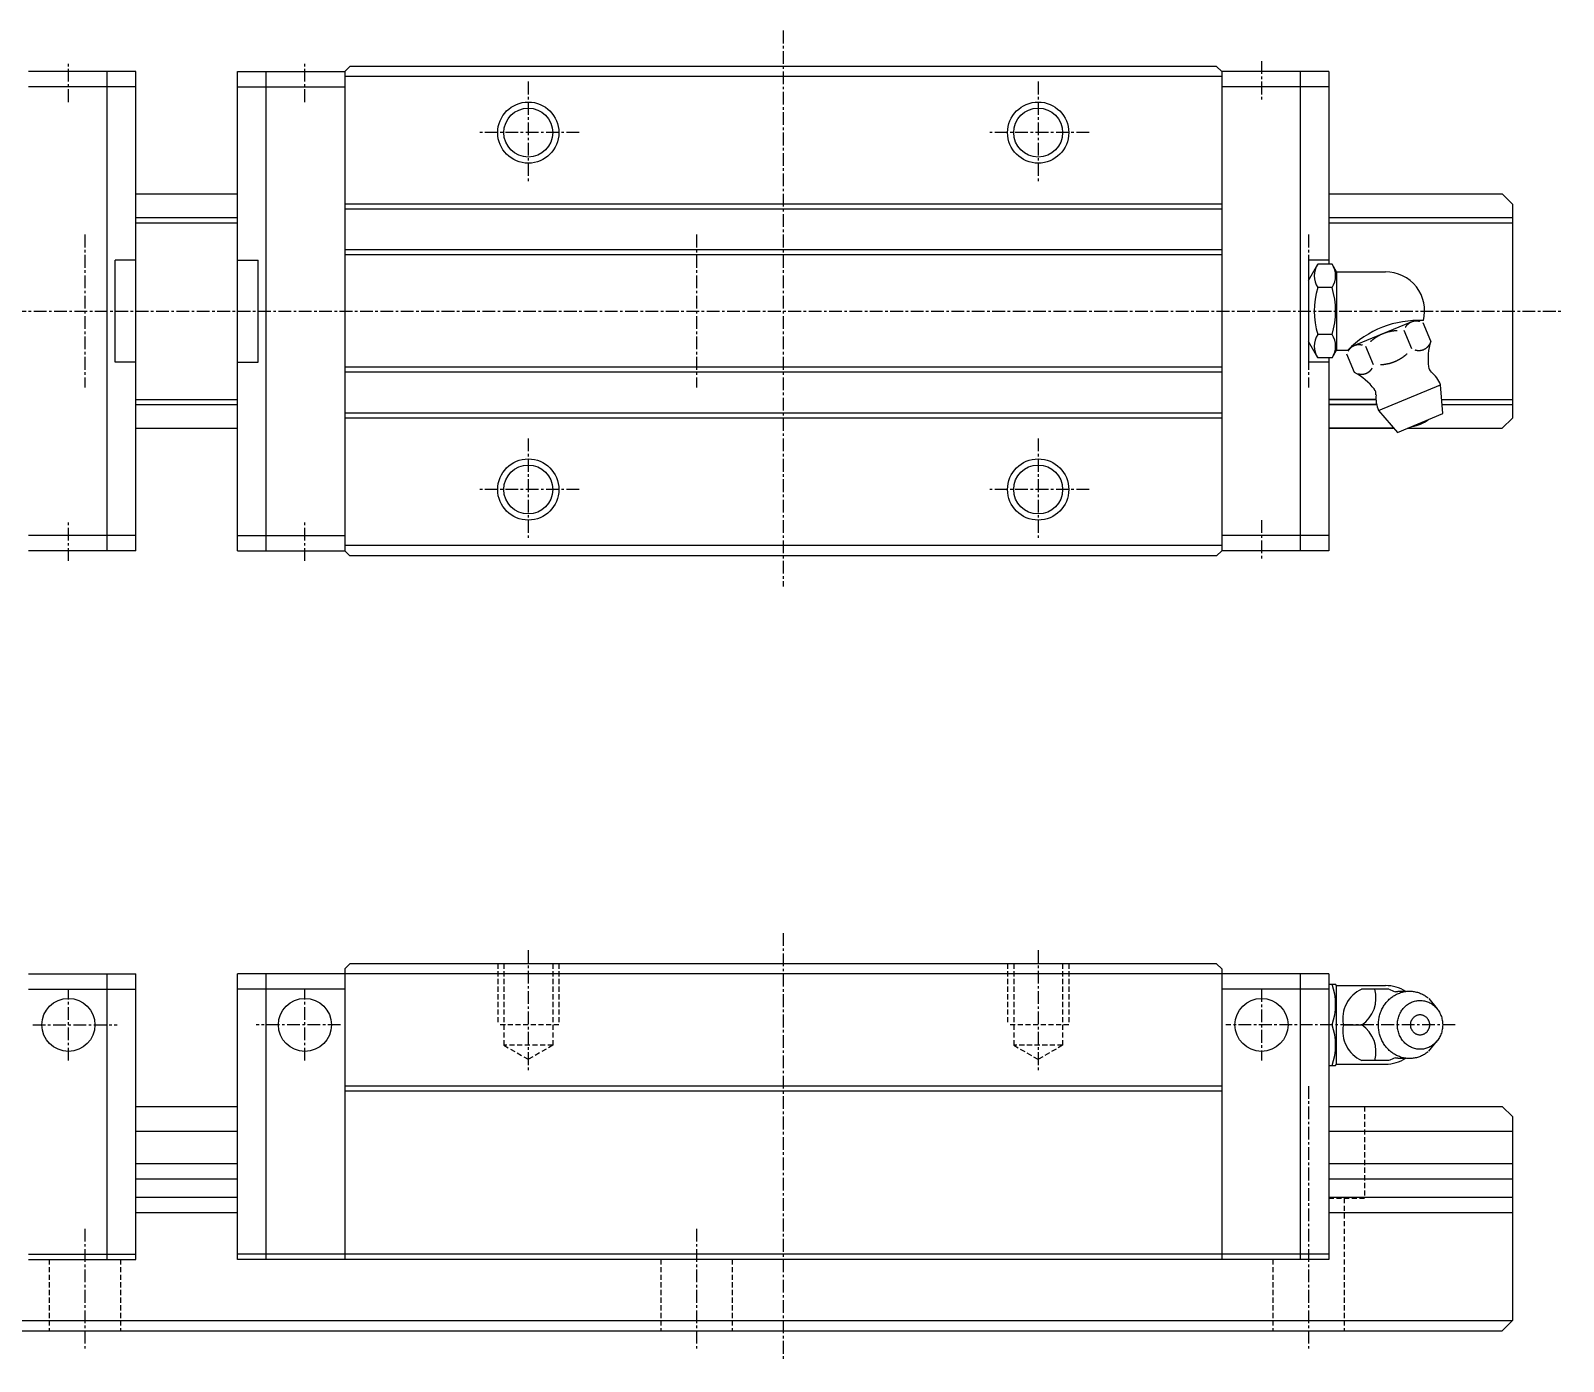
# Model space of a CAD drawing. Extents: x 10 to 389, y 10 to 178.
# Drawn here: x 238.7 to 389, y 47 to 177.5 of the extents above; entities that cross this region are included whole.
import ezdxf

# ---------------------------------------------------------------- set-up
doc = ezdxf.new("R2010")
doc.units = 0
doc.linetypes.add('CENTER', pattern=[2, 1.25, -0.25, 0.25, -0.25])
doc.linetypes.add('DASHED', pattern=[0.75, 0.5, -0.25])
doc.layers.get('0').update_dxf_attribs({"linetype": 'CONTINUOUS'})
doc.layers.add('CENTER', color=1, linetype='CENTER')

msp = doc.modelspace()

# ---------------------------------------------------------------- linework, layer by layer
at = {"color": 7, "linetype": 'CONTINUOUS'}
for p, q in [((249, 173.5), (238.5, 173.5)), ((246.2, 126.5), (246.2, 173.5)), ((249, 126.5), (249, 173.5)), ((259, 126.5), (259, 173.5)), ((259, 173.5), (269.5, 173.5)), ((261.8, 126.5), (261.8, 173.5)), ((270, 174), (269.5, 173.5)), ((269.5, 173.5), (269.5, 126.5)), ((355.5, 173), (269.5, 173)), ((355, 174), (270, 174)), ((355.5, 173.5), (355, 174)), ((355.5, 173.5), (355.5, 126.5)), ((366, 173.5), (355.5, 173.5)), ((363.2, 173.5), (363.2, 126.5)), ((366, 173.5), (366, 154.6)), ((249, 172), (238.5, 172)), ((259, 172), (269.5, 172)), ((366, 172), (355.5, 172)), ((249, 161.5), (259, 161.5)), ((366, 161.5), (383, 161.5)), ((384, 160.5), (383, 161.5)), ((355.5, 160.5), (269.5, 160.5)), ((355.5, 160), (269.5, 160)), ((384, 160.5), (384, 139.5)), ((249, 159.16), (259, 159.16)), ((249, 158.66), (259, 158.66)), ((366, 159.16), (384, 159.16)), ((366, 158.66), (384, 158.66)), ((247, 145), (247, 155)), ((249, 155), (247, 155)), ((259, 155), (261, 155)), ((261, 145), (261, 155)), ((355.5, 156), (269.5, 156)), ((355.5, 155.5), (269.5, 155.5)), ((364, 155), (364, 145)), ((366, 155), (364, 155)), ((364, 153), (364.92, 154.6)), ((366.32, 154.6), (364.92, 154.6)), ((366.76, 153.85), (366.32, 154.6)), ((366.76, 153.85), (371.55, 153.85)), ((366.76, 153.85), (366.76, 146.15)), ((366.32, 152.3), (364.92, 152.3)), ((368.23, 146.52), (374.4, 149.07)), ((376, 147.06), (375.26, 148.86)), ((366.32, 147.7), (364.92, 147.7)), ((374.13, 146.29), (373.39, 148.08)), ((364.92, 145.4), (364, 147)), ((366.32, 145.4), (366.76, 146.15)), ((366.76, 146.15), (367.85, 146.15)), ((370.39, 144.74), (369.64, 146.53)), ((249, 145), (247, 145)), ((259, 145), (261, 145)), ((355.5, 144.5), (269.5, 144.5)), ((366, 145), (364, 145)), ((366.32, 145.4), (364.92, 145.4)), ((366, 145.4), (366, 126.5)), ((368.52, 143.96), (367.77, 145.76)), ((355.5, 144), (269.5, 144)), ((249, 141.34), (259, 141.34)), ((370.62, 141.34), (366, 141.34)), ((366, 141.34), (370.62, 141.34)), ((370.87, 140.25), (376.96, 142.78)), ((377.17, 139.94), (376.96, 142.78)), ((377.07, 141.34), (384, 141.34)), ((249, 140.84), (259, 140.84)), ((355.5, 140), (269.5, 140)), ((370.68, 140.84), (366, 140.84)), ((366, 140.84), (370.68, 140.84)), ((370.87, 140.25), (372.73, 138.1)), ((372.73, 138.1), (377.17, 139.94)), ((377.1, 140.84), (384, 140.84)), ((249, 138.5), (259, 138.5)), ((355.5, 139.5), (269.5, 139.5)), ((372.38, 138.5), (366, 138.5)), ((366, 138.5), (372.38, 138.5)), ((373.69, 138.5), (383, 138.5)), ((384, 139.5), (383, 138.5)), ((249, 128), (238.5, 128)), ((259, 128), (269.5, 128)), ((366, 128), (355.5, 128)), ((249, 126.5), (238.5, 126.5)), ((259, 126.5), (269.5, 126.5)), ((355.5, 127), (269.5, 127)), ((270, 126), (269.5, 126.5)), ((355.5, 126.5), (355, 126)), ((366, 126.5), (355.5, 126.5)), ((355, 126), (270, 126)), ((270, 86), (269.5, 85.5)), ((355, 86), (270, 86)), ((355.5, 85.5), (355, 86)), ((238.5, 85), (249, 85)), ((246.2, 57), (246.2, 85)), ((249, 57), (249, 85)), ((259, 57), (259, 85)), ((269.5, 85), (259, 85)), ((261.8, 57), (261.8, 85)), ((269.5, 85.5), (269.5, 57)), ((355.5, 85), (269.5, 85)), ((355.5, 85.5), (355.5, 57)), ((366, 85), (355.5, 85)), ((363.2, 85), (363.2, 57)), ((366, 85), (366, 57)), ((238.5, 83.5), (249, 83.5)), ((269.5, 83.5), (259, 83.5)), ((366, 83.5), (355.5, 83.5)), ((366, 84), (366.67, 84)), ((366.76, 83.85), (366.67, 84)), ((366.76, 83.85), (371.55, 83.85)), ((366.76, 76.15), (366.76, 83.85)), ((371.9, 83.51), (369.22, 83.51)), ((375.82, 82.58), (376.62, 81.57)), ((366.32, 80), (366, 80)), ((367.43, 80), (369.22, 80)), ((375.82, 77.42), (376.62, 78.43)), ((366, 76), (366.67, 76)), ((366.67, 76), (366.76, 76.15)), ((366.76, 76.15), (371.55, 76.15)), ((371.9, 76.49), (369.22, 76.49)), ((355.5, 74), (269.5, 74)), ((355.5, 73.5), (269.5, 73.5)), ((249, 72), (259, 72)), ((366, 72), (383, 72)), ((384, 71), (383, 72)), ((384, 71), (384, 51)), ((249, 69.59), (259, 69.59)), ((366, 69.59), (384, 69.59)), ((249, 66.41), (259, 66.41)), ((366, 66.41), (384, 66.41)), ((249, 64.9), (259, 64.9)), ((366, 64.9), (384, 64.9)), ((249, 63.1), (259, 63.1)), ((366, 63.1), (384, 63.1)), ((249, 61.59), (259, 61.59)), ((366, 61.59), (384, 61.59)), ((238.5, 57.5), (249, 57.5)), ((269.5, 57.5), (259, 57.5)), ((355.5, 57.5), (269.5, 57.5)), ((366, 57.5), (355.5, 57.5)), ((238.5, 57), (249, 57)), ((269.5, 57), (259, 57)), ((355.5, 57), (269.5, 57)), ((366, 57), (355.5, 57)), ((104, 51), (384, 51)), ((105, 50), (383, 50)), ((384, 51), (383, 50))]:
    msp.add_line(p, q, dxfattribs=at)
at = {"color": 3, "linetype": 'DASHED'}
for p, q in [((284.5, 86), (284.5, 80)), ((285.1, 86), (285.1, 78)), ((289.9, 86), (289.9, 78)), ((290.5, 86), (290.5, 80)), ((334.5, 86), (334.5, 80)), ((335.1, 86), (335.1, 78)), ((339.9, 86), (339.9, 78)), ((340.5, 86), (340.5, 80)), ((290.5, 80), (284.5, 80)), ((340.5, 80), (334.5, 80)), ((285.1, 78), (287.5, 76.61)), ((289.9, 78), (285.1, 78)), ((289.9, 78), (287.5, 76.61)), ((339.9, 78), (335.1, 78)), ((335.1, 78), (337.5, 76.61)), ((339.9, 78), (337.5, 76.61)), ((369.5, 72), (369.5, 63)), ((366, 63), (369.5, 63)), ((367.5, 63), (367.5, 50)), ((240.5, 57), (240.5, 50)), ((247.5, 57), (247.5, 50)), ((300.5, 57), (300.5, 50)), ((307.5, 57), (307.5, 50)), ((360.5, 57), (360.5, 50))]:
    msp.add_line(p, q, dxfattribs=at)
at = {"color": 7, "linetype": 'CONTINUOUS'}
for points in [[(373.52, 148.41, 0), (373.53, 148.42, 0), (373.54, 148.43, 0), (373.54, 148.44, 0), (373.55, 148.45, 0), (373.56, 148.47, 0), (373.57, 148.48, 0), (373.57, 148.49, 0), (373.58, 148.5, 0), (373.59, 148.51, 0), (373.6, 148.52, 0), (373.6, 148.53, 0), (373.61, 148.54, 0), (373.62, 148.56, 0), (373.63, 148.57, 0), (373.64, 148.58, 0), (373.64, 148.59, 0), (373.65, 148.6, 0), (373.66, 148.61, 0), (373.67, 148.62, 0), (373.68, 148.63, 0), (373.69, 148.64, 0), (373.69, 148.65, 0), (373.7, 148.66, 0), (373.71, 148.67, 0), (373.72, 148.68, 0), (373.73, 148.69, 0), (373.74, 148.7, 0), (373.75, 148.71, 0), (373.76, 148.72, 0), (373.77, 148.72, 0), (373.77, 148.73, 0), (373.78, 148.74, 0), (373.79, 148.75, 0), (373.8, 148.76, 0), (373.81, 148.77, 0), (373.82, 148.78, 0), (373.83, 148.78, 0), (373.84, 148.79, 0), (373.85, 148.8, 0), (373.86, 148.81, 0), (373.87, 148.82, 0), (373.88, 148.82, 0), (373.89, 148.83, 0), (373.9, 148.84, 0), (373.91, 148.85, 0), (373.92, 148.85, 0), (373.93, 148.86, 0), (373.94, 148.87, 0), (373.95, 148.87, 0), (373.96, 148.88, 0), (373.97, 148.89, 0), (373.99, 148.89, 0), (374, 148.9, 0), (374.01, 148.9, 0), (374.02, 148.91, 0), (374.03, 148.92, 0), (374.04, 148.92, 0), (374.05, 148.93, 0), (374.06, 148.93, 0), (374.07, 148.94, 0), (374.08, 148.94, 0), (374.1, 148.95, 0), (374.11, 148.95, 0), (374.12, 148.96, 0), (374.13, 148.96, 0), (374.14, 148.97, 0), (374.15, 148.97, 0), (374.16, 148.98, 0), (374.18, 148.98, 0), (374.19, 148.99, 0), (374.2, 148.99, 0), (374.21, 148.99, 0), (374.22, 149, 0), (374.24, 149, 0), (374.25, 149, 0), (374.26, 149.01, 0), (374.27, 149.01, 0), (374.28, 149.01, 0), (374.3, 149.01, 0), (374.31, 149.02, 0), (374.32, 149.02, 0), (374.33, 149.02, 0), (374.34, 149.03, 0), (374.36, 149.03, 0), (374.37, 149.03, 0), (374.38, 149.03, 0), (374.39, 149.03, 0), (374.41, 149.03, 0), (374.42, 149.04, 0), (374.43, 149.04, 0), (374.44, 149.04, 0), (374.46, 149.04, 0), (374.47, 149.04, 0), (374.48, 149.04, 0), (374.5, 149.04, 0), (374.51, 149.04, 0), (374.52, 149.04, 0), (374.53, 149.04, 0), (374.55, 149.04, 0), (374.56, 149.04, 0), (374.57, 149.04, 0), (374.59, 149.04, 0), (374.6, 149.04, 0), (374.61, 149.04, 0), (374.62, 149.04, 0), (374.64, 149.04, 0), (374.65, 149.04, 0), (374.66, 149.04, 0), (374.68, 149.04, 0), (374.69, 149.04, 0), (374.7, 149.03, 0), (374.72, 149.03, 0), (374.73, 149.03, 0), (374.74, 149.03, 0), (374.76, 149.03, 0), (374.77, 149.03, 0), (374.78, 149.02, 0), (374.8, 149.02, 0), (374.81, 149.02, 0), (374.82, 149.01, 0), (374.84, 149.01, 0), (374.85, 149.01, 0), (374.86, 149.01, 0), (374.88, 149, 0), (374.89, 149, 0), (374.9, 149, 0), (374.92, 148.99, 0), (374.93, 148.99, 0)], [(370.12, 147.03, 0), (370.13, 147.05, 0), (370.15, 147.06, 0), (370.17, 147.08, 0), (370.19, 147.09, 0), (370.2, 147.11, 0), (370.22, 147.12, 0), (370.24, 147.14, 0), (370.25, 147.15, 0), (370.27, 147.17, 0), (370.29, 147.18, 0), (370.31, 147.2, 0), (370.32, 147.21, 0), (370.34, 147.22, 0), (370.36, 147.24, 0), (370.38, 147.25, 0), (370.4, 147.27, 0), (370.41, 147.28, 0), (370.43, 147.29, 0), (370.45, 147.31, 0), (370.47, 147.32, 0), (370.48, 147.33, 0), (370.5, 147.35, 0), (370.52, 147.36, 0), (370.54, 147.37, 0), (370.56, 147.38, 0), (370.58, 147.4, 0), (370.59, 147.41, 0), (370.61, 147.42, 0), (370.63, 147.43, 0), (370.65, 147.45, 0), (370.67, 147.46, 0), (370.69, 147.47, 0), (370.71, 147.48, 0), (370.72, 147.49, 0), (370.74, 147.51, 0), (370.76, 147.52, 0), (370.78, 147.53, 0), (370.8, 147.54, 0), (370.82, 147.55, 0), (370.84, 147.56, 0), (370.86, 147.57, 0), (370.88, 147.58, 0), (370.9, 147.59, 0), (370.92, 147.61, 0), (370.93, 147.62, 0), (370.95, 147.63, 0), (370.97, 147.64, 0), (370.99, 147.65, 0), (371.01, 147.66, 0), (371.03, 147.67, 0), (371.05, 147.68, 0), (371.07, 147.69, 0), (371.09, 147.7, 0), (371.11, 147.71, 0), (371.13, 147.72, 0), (371.15, 147.72, 0), (371.17, 147.74, 0), (371.19, 147.74, 0), (371.21, 147.75, 0), (371.23, 147.76, 0), (371.25, 147.77, 0), (371.27, 147.78, 0), (371.29, 147.79, 0), (371.31, 147.8, 0), (371.33, 147.81, 0), (371.35, 147.81, 0), (371.37, 147.82, 0), (371.39, 147.83, 0), (371.41, 147.84, 0), (371.44, 147.84, 0), (371.46, 147.85, 0), (371.48, 147.86, 0), (371.5, 147.87, 0), (371.52, 147.87, 0), (371.54, 147.88, 0), (371.56, 147.89, 0), (371.58, 147.9, 0), (371.6, 147.9, 0), (371.62, 147.91, 0), (371.64, 147.92, 0), (371.66, 147.92, 0), (371.69, 147.93, 0), (371.71, 147.94, 0), (371.73, 147.94, 0), (371.75, 147.95, 0), (371.77, 147.95, 0), (371.79, 147.96, 0), (371.81, 147.97, 0), (371.83, 147.97, 0), (371.86, 147.98, 0), (371.88, 147.98, 0), (371.9, 147.99, 0), (371.92, 147.99, 0), (371.94, 148, 0), (371.96, 148, 0), (371.98, 148.01, 0), (372.01, 148.01, 0), (372.03, 148.02, 0), (372.05, 148.02, 0), (372.07, 148.03, 0), (372.09, 148.03, 0), (372.12, 148.03, 0), (372.14, 148.04, 0), (372.16, 148.04, 0), (372.18, 148.05, 0), (372.2, 148.05, 0), (372.23, 148.05, 0), (372.25, 148.06, 0), (372.27, 148.06, 0), (372.29, 148.06, 0), (372.31, 148.07, 0), (372.34, 148.07, 0), (372.36, 148.07, 0), (372.38, 148.07, 0), (372.4, 148.08, 0), (372.43, 148.08, 0), (372.45, 148.08, 0), (372.47, 148.09, 0), (372.49, 148.09, 0), (372.51, 148.09, 0), (372.54, 148.09, 0), (372.56, 148.09, 0), (372.58, 148.09, 0), (372.6, 148.1, 0), (372.63, 148.1, 0), (372.65, 148.1, 0), (372.67, 148.1, 0), (372.7, 148.1, 0)], [(367.91, 146.08, 0), (367.92, 146.09, 0), (367.92, 146.11, 0), (367.93, 146.12, 0), (367.94, 146.13, 0), (367.95, 146.14, 0), (367.95, 146.15, 0), (367.96, 146.16, 0), (367.97, 146.18, 0), (367.98, 146.19, 0), (367.98, 146.2, 0), (367.99, 146.21, 0), (368, 146.22, 0), (368.01, 146.23, 0), (368.01, 146.24, 0), (368.02, 146.25, 0), (368.03, 146.26, 0), (368.04, 146.27, 0), (368.05, 146.28, 0), (368.06, 146.29, 0), (368.06, 146.31, 0), (368.07, 146.31, 0), (368.08, 146.32, 0), (368.09, 146.33, 0), (368.1, 146.34, 0), (368.11, 146.35, 0), (368.12, 146.36, 0), (368.13, 146.37, 0), (368.13, 146.38, 0), (368.14, 146.39, 0), (368.15, 146.4, 0), (368.16, 146.41, 0), (368.17, 146.42, 0), (368.18, 146.43, 0), (368.19, 146.44, 0), (368.2, 146.44, 0), (368.21, 146.45, 0), (368.22, 146.46, 0), (368.23, 146.47, 0), (368.24, 146.48, 0), (368.25, 146.48, 0), (368.26, 146.49, 0), (368.27, 146.5, 0), (368.28, 146.51, 0), (368.29, 146.51, 0), (368.3, 146.52, 0), (368.31, 146.53, 0), (368.32, 146.53, 0), (368.33, 146.54, 0), (368.34, 146.55, 0), (368.35, 146.56, 0), (368.36, 146.56, 0), (368.37, 146.57, 0), (368.38, 146.57, 0), (368.39, 146.58, 0), (368.41, 146.59, 0), (368.42, 146.59, 0), (368.43, 146.6, 0), (368.44, 146.6, 0), (368.45, 146.61, 0), (368.46, 146.61, 0), (368.47, 146.62, 0), (368.48, 146.62, 0), (368.49, 146.63, 0), (368.51, 146.63, 0), (368.52, 146.64, 0), (368.53, 146.64, 0), (368.54, 146.65, 0), (368.55, 146.65, 0), (368.56, 146.66, 0), (368.58, 146.66, 0), (368.59, 146.66, 0), (368.6, 146.67, 0), (368.61, 146.67, 0), (368.62, 146.68, 0), (368.63, 146.68, 0), (368.65, 146.68, 0), (368.66, 146.68, 0), (368.67, 146.69, 0), (368.68, 146.69, 0), (368.7, 146.69, 0), (368.71, 146.69, 0), (368.72, 146.7, 0), (368.73, 146.7, 0), (368.74, 146.7, 0), (368.76, 146.7, 0), (368.77, 146.71, 0), (368.78, 146.71, 0), (368.79, 146.71, 0), (368.81, 146.71, 0), (368.82, 146.71, 0), (368.83, 146.71, 0), (368.84, 146.71, 0), (368.86, 146.72, 0), (368.87, 146.72, 0), (368.88, 146.72, 0), (368.9, 146.72, 0), (368.91, 146.72, 0), (368.92, 146.72, 0), (368.93, 146.72, 0), (368.95, 146.72, 0), (368.96, 146.72, 0), (368.97, 146.72, 0), (368.99, 146.72, 0), (369, 146.72, 0), (369.01, 146.72, 0), (369.03, 146.72, 0), (369.04, 146.71, 0), (369.05, 146.71, 0), (369.06, 146.71, 0), (369.08, 146.71, 0), (369.09, 146.71, 0), (369.1, 146.71, 0), (369.12, 146.71, 0), (369.13, 146.7, 0), (369.14, 146.7, 0), (369.16, 146.7, 0), (369.17, 146.7, 0), (369.18, 146.7, 0), (369.2, 146.69, 0), (369.21, 146.69, 0), (369.22, 146.69, 0), (369.24, 146.68, 0), (369.25, 146.68, 0), (369.26, 146.68, 0), (369.28, 146.68, 0), (369.29, 146.67, 0), (369.3, 146.67, 0), (369.32, 146.66, 0)], [(375.86, 146.74, 0), (375.86, 146.73, 0), (375.85, 146.71, 0), (375.84, 146.7, 0), (375.83, 146.69, 0), (375.83, 146.68, 0), (375.82, 146.67, 0), (375.81, 146.66, 0), (375.8, 146.65, 0), (375.8, 146.63, 0), (375.79, 146.62, 0), (375.78, 146.61, 0), (375.77, 146.6, 0), (375.77, 146.59, 0), (375.76, 146.58, 0), (375.75, 146.57, 0), (375.74, 146.56, 0), (375.73, 146.55, 0), (375.73, 146.54, 0), (375.72, 146.53, 0), (375.71, 146.52, 0), (375.7, 146.51, 0), (375.69, 146.5, 0), (375.68, 146.49, 0), (375.67, 146.48, 0), (375.67, 146.47, 0), (375.66, 146.46, 0), (375.65, 146.45, 0), (375.64, 146.44, 0), (375.63, 146.43, 0), (375.62, 146.42, 0), (375.61, 146.41, 0), (375.6, 146.4, 0), (375.59, 146.4, 0), (375.58, 146.39, 0), (375.57, 146.38, 0), (375.56, 146.37, 0), (375.55, 146.36, 0), (375.54, 146.35, 0), (375.53, 146.34, 0), (375.52, 146.34, 0), (375.51, 146.33, 0), (375.5, 146.32, 0), (375.49, 146.31, 0), (375.48, 146.31, 0), (375.47, 146.3, 0), (375.46, 146.29, 0), (375.45, 146.29, 0), (375.44, 146.28, 0), (375.43, 146.27, 0), (375.42, 146.27, 0), (375.41, 146.26, 0), (375.4, 146.25, 0), (375.39, 146.25, 0), (375.38, 146.24, 0), (375.37, 146.24, 0), (375.36, 146.23, 0), (375.35, 146.22, 0), (375.33, 146.22, 0), (375.32, 146.21, 0), (375.31, 146.21, 0), (375.3, 146.2, 0), (375.29, 146.2, 0), (375.28, 146.19, 0), (375.27, 146.19, 0), (375.26, 146.18, 0), (375.24, 146.18, 0), (375.23, 146.17, 0), (375.22, 146.17, 0), (375.21, 146.16, 0), (375.2, 146.16, 0), (375.19, 146.16, 0), (375.17, 146.15, 0), (375.16, 146.15, 0), (375.15, 146.15, 0), (375.14, 146.14, 0), (375.13, 146.14, 0), (375.11, 146.14, 0), (375.1, 146.13, 0), (375.09, 146.13, 0), (375.08, 146.13, 0), (375.07, 146.12, 0), (375.05, 146.12, 0), (375.04, 146.12, 0), (375.03, 146.12, 0), (375.02, 146.12, 0), (375, 146.12, 0), (374.99, 146.11, 0), (374.98, 146.11, 0), (374.97, 146.11, 0), (374.95, 146.11, 0), (374.94, 146.11, 0), (374.93, 146.11, 0), (374.92, 146.1, 0), (374.9, 146.1, 0), (374.89, 146.1, 0), (374.88, 146.1, 0), (374.86, 146.1, 0), (374.85, 146.1, 0), (374.84, 146.1, 0), (374.83, 146.1, 0), (374.81, 146.1, 0), (374.8, 146.1, 0), (374.79, 146.1, 0), (374.77, 146.1, 0), (374.76, 146.1, 0), (374.75, 146.1, 0), (374.73, 146.11, 0), (374.72, 146.11, 0), (374.71, 146.11, 0), (374.69, 146.11, 0), (374.68, 146.11, 0), (374.67, 146.11, 0), (374.66, 146.12, 0), (374.64, 146.12, 0), (374.63, 146.12, 0), (374.62, 146.12, 0), (374.6, 146.12, 0), (374.59, 146.12, 0), (374.58, 146.13, 0), (374.56, 146.13, 0), (374.55, 146.13, 0), (374.54, 146.14, 0), (374.52, 146.14, 0), (374.51, 146.14, 0), (374.5, 146.15, 0), (374.48, 146.15, 0), (374.47, 146.15, 0), (374.46, 146.16, 0)], [(370.25, 144.41, 0), (370.24, 144.4, 0), (370.24, 144.39, 0), (370.23, 144.38, 0), (370.22, 144.37, 0), (370.21, 144.35, 0), (370.21, 144.34, 0), (370.2, 144.33, 0), (370.19, 144.32, 0), (370.18, 144.31, 0), (370.18, 144.3, 0), (370.17, 144.29, 0), (370.16, 144.28, 0), (370.15, 144.26, 0), (370.15, 144.25, 0), (370.14, 144.24, 0), (370.13, 144.23, 0), (370.12, 144.22, 0), (370.11, 144.21, 0), (370.1, 144.2, 0), (370.1, 144.19, 0), (370.09, 144.18, 0), (370.08, 144.17, 0), (370.07, 144.16, 0), (370.06, 144.15, 0), (370.05, 144.14, 0), (370.04, 144.13, 0), (370.04, 144.12, 0), (370.03, 144.11, 0), (370.02, 144.1, 0), (370.01, 144.1, 0), (370, 144.09, 0), (369.99, 144.08, 0), (369.98, 144.07, 0), (369.97, 144.06, 0), (369.96, 144.05, 0), (369.95, 144.04, 0), (369.94, 144.04, 0), (369.93, 144.03, 0), (369.92, 144.02, 0), (369.91, 144.01, 0), (369.9, 144, 0), (369.89, 144, 0), (369.88, 143.99, 0), (369.87, 143.98, 0), (369.86, 143.97, 0), (369.85, 143.97, 0), (369.84, 143.96, 0), (369.83, 143.95, 0), (369.82, 143.95, 0), (369.81, 143.94, 0), (369.8, 143.94, 0), (369.79, 143.93, 0), (369.78, 143.92, 0), (369.77, 143.92, 0), (369.75, 143.91, 0), (369.74, 143.9, 0), (369.73, 143.9, 0), (369.72, 143.89, 0), (369.71, 143.89, 0), (369.7, 143.88, 0), (369.69, 143.88, 0), (369.68, 143.87, 0), (369.67, 143.87, 0), (369.65, 143.86, 0), (369.64, 143.86, 0), (369.63, 143.85, 0), (369.62, 143.85, 0), (369.61, 143.84, 0), (369.6, 143.84, 0), (369.58, 143.84, 0), (369.57, 143.83, 0), (369.56, 143.83, 0), (369.55, 143.82, 0), (369.54, 143.82, 0), (369.53, 143.82, 0), (369.51, 143.81, 0), (369.5, 143.81, 0), (369.49, 143.81, 0), (369.48, 143.81, 0), (369.46, 143.8, 0), (369.45, 143.8, 0), (369.44, 143.8, 0), (369.43, 143.8, 0), (369.42, 143.79, 0), (369.4, 143.79, 0), (369.39, 143.79, 0), (369.38, 143.79, 0), (369.37, 143.79, 0), (369.35, 143.78, 0), (369.34, 143.78, 0), (369.33, 143.78, 0), (369.32, 143.78, 0), (369.3, 143.78, 0), (369.29, 143.78, 0), (369.28, 143.78, 0), (369.26, 143.78, 0), (369.25, 143.78, 0), (369.24, 143.78, 0), (369.23, 143.78, 0), (369.21, 143.78, 0), (369.2, 143.78, 0), (369.19, 143.78, 0), (369.17, 143.78, 0), (369.16, 143.78, 0), (369.15, 143.78, 0), (369.13, 143.78, 0), (369.12, 143.78, 0), (369.11, 143.78, 0), (369.1, 143.78, 0), (369.08, 143.78, 0), (369.07, 143.79, 0), (369.06, 143.79, 0), (369.04, 143.79, 0), (369.03, 143.79, 0), (369.02, 143.79, 0), (369, 143.8, 0), (368.99, 143.8, 0), (368.98, 143.8, 0), (368.96, 143.8, 0), (368.95, 143.81, 0), (368.94, 143.81, 0), (368.92, 143.81, 0), (368.91, 143.81, 0), (368.9, 143.82, 0), (368.88, 143.82, 0), (368.87, 143.82, 0), (368.86, 143.83, 0), (368.84, 143.83, 0)], [(373.65, 145.79, 0), (373.64, 145.77, 0), (373.62, 145.76, 0), (373.6, 145.74, 0), (373.59, 145.73, 0), (373.57, 145.71, 0), (373.55, 145.7, 0), (373.54, 145.68, 0), (373.52, 145.67, 0), (373.5, 145.65, 0), (373.48, 145.64, 0), (373.47, 145.62, 0), (373.45, 145.61, 0), (373.43, 145.6, 0), (373.41, 145.58, 0), (373.4, 145.57, 0), (373.38, 145.56, 0), (373.36, 145.54, 0), (373.34, 145.53, 0), (373.32, 145.51, 0), (373.31, 145.5, 0), (373.29, 145.49, 0), (373.27, 145.47, 0), (373.25, 145.46, 0), (373.23, 145.45, 0), (373.22, 145.44, 0), (373.2, 145.42, 0), (373.18, 145.41, 0), (373.16, 145.4, 0), (373.14, 145.39, 0), (373.12, 145.38, 0), (373.1, 145.36, 0), (373.09, 145.35, 0), (373.07, 145.34, 0), (373.05, 145.33, 0), (373.03, 145.31, 0), (373.01, 145.3, 0), (372.99, 145.29, 0), (372.97, 145.28, 0), (372.95, 145.27, 0), (372.93, 145.26, 0), (372.92, 145.25, 0), (372.9, 145.24, 0), (372.88, 145.23, 0), (372.86, 145.22, 0), (372.84, 145.21, 0), (372.82, 145.19, 0), (372.8, 145.18, 0), (372.78, 145.17, 0), (372.76, 145.16, 0), (372.74, 145.15, 0), (372.72, 145.14, 0), (372.7, 145.13, 0), (372.68, 145.12, 0), (372.66, 145.11, 0), (372.64, 145.1, 0), (372.62, 145.1, 0), (372.6, 145.09, 0), (372.58, 145.08, 0), (372.56, 145.07, 0), (372.54, 145.06, 0), (372.52, 145.05, 0), (372.5, 145.04, 0), (372.48, 145.03, 0), (372.46, 145.03, 0), (372.44, 145.02, 0), (372.42, 145.01, 0), (372.4, 145, 0), (372.38, 144.99, 0), (372.36, 144.98, 0), (372.34, 144.98, 0), (372.32, 144.97, 0), (372.3, 144.96, 0), (372.28, 144.95, 0), (372.25, 144.95, 0), (372.23, 144.94, 0), (372.21, 144.93, 0), (372.19, 144.93, 0), (372.17, 144.92, 0), (372.15, 144.91, 0), (372.13, 144.9, 0), (372.11, 144.9, 0), (372.09, 144.89, 0), (372.07, 144.88, 0), (372.05, 144.88, 0), (372.02, 144.87, 0), (372, 144.87, 0), (371.98, 144.86, 0), (371.96, 144.85, 0), (371.94, 144.85, 0), (371.92, 144.84, 0), (371.9, 144.84, 0), (371.87, 144.83, 0), (371.85, 144.83, 0), (371.83, 144.82, 0), (371.81, 144.82, 0), (371.79, 144.81, 0), (371.77, 144.81, 0), (371.74, 144.8, 0), (371.72, 144.8, 0), (371.7, 144.79, 0), (371.68, 144.79, 0), (371.66, 144.79, 0), (371.64, 144.78, 0), (371.61, 144.78, 0), (371.59, 144.78, 0), (371.57, 144.77, 0), (371.55, 144.77, 0), (371.53, 144.76, 0), (371.5, 144.76, 0), (371.48, 144.76, 0), (371.46, 144.75, 0), (371.44, 144.75, 0), (371.41, 144.75, 0), (371.39, 144.75, 0), (371.37, 144.74, 0), (371.35, 144.74, 0), (371.33, 144.74, 0), (371.3, 144.74, 0), (371.28, 144.73, 0), (371.26, 144.73, 0), (371.24, 144.73, 0), (371.21, 144.73, 0), (371.19, 144.73, 0), (371.17, 144.72, 0), (371.15, 144.72, 0), (371.12, 144.72, 0), (371.1, 144.72, 0), (371.08, 144.72, 0)], [(375.73, 77.35, 0), (375.64, 77.28, 0), (375.55, 77.22, 0), (375.46, 77.16, 0), (375.37, 77.1, 0), (375.28, 77.05, 0), (375.18, 77, 0), (375.09, 76.95, 0), (374.99, 76.91, 0), (374.89, 76.87, 0), (374.79, 76.84, 0), (374.69, 76.81, 0), (374.59, 76.78, 0), (374.48, 76.76, 0), (374.38, 76.74, 0), (374.28, 76.72, 0), (374.17, 76.71, 0), (374.07, 76.7, 0), (373.96, 76.7, 0), (373.86, 76.7, 0), (373.75, 76.7, 0), (373.65, 76.71, 0), (373.54, 76.72, 0), (373.44, 76.74, 0), (373.33, 76.76, 0), (373.23, 76.78, 0), (373.13, 76.81, 0), (373.03, 76.84, 0), (372.93, 76.88, 0), (372.83, 76.92, 0), (372.73, 76.96, 0), (372.64, 77, 0), (372.54, 77.05, 0), (372.45, 77.11, 0), (372.36, 77.16, 0), (372.27, 77.22, 0), (372.18, 77.29, 0), (372.09, 77.35, 0), (372.01, 77.42, 0), (371.93, 77.49, 0), (371.85, 77.57, 0), (371.78, 77.65, 0), (371.7, 77.73, 0), (371.63, 77.81, 0), (371.56, 77.9, 0), (371.5, 77.99, 0), (371.43, 78.08, 0), (371.37, 78.17, 0), (371.32, 78.27, 0), (371.26, 78.37, 0), (371.21, 78.47, 0), (371.17, 78.57, 0), (371.12, 78.67, 0), (371.08, 78.78, 0), (371.05, 78.88, 0), (371.01, 78.99, 0), (370.98, 79.1, 0), (370.95, 79.21, 0), (370.93, 79.32, 0), (370.91, 79.43, 0), (370.89, 79.55, 0), (370.88, 79.66, 0), (370.87, 79.77, 0), (370.87, 79.89, 0), (370.87, 80, 0), (370.87, 80.11, 0), (370.87, 80.23, 0), (370.88, 80.34, 0), (370.89, 80.45, 0), (370.91, 80.57, 0), (370.93, 80.68, 0), (370.95, 80.79, 0), (370.98, 80.9, 0), (371.01, 81.01, 0), (371.05, 81.12, 0), (371.08, 81.22, 0), (371.12, 81.33, 0), (371.17, 81.43, 0), (371.21, 81.53, 0), (371.26, 81.63, 0), (371.32, 81.73, 0), (371.37, 81.83, 0), (371.43, 81.92, 0), (371.5, 82.01, 0), (371.56, 82.1, 0), (371.63, 82.19, 0), (371.7, 82.27, 0), (371.78, 82.35, 0), (371.85, 82.43, 0), (371.93, 82.51, 0), (372.01, 82.58, 0), (372.09, 82.65, 0), (372.18, 82.71, 0), (372.27, 82.78, 0), (372.36, 82.84, 0), (372.45, 82.89, 0), (372.54, 82.95, 0), (372.64, 83, 0), (372.73, 83.04, 0), (372.83, 83.08, 0), (372.93, 83.12, 0), (373.03, 83.16, 0), (373.13, 83.19, 0), (373.23, 83.22, 0), (373.33, 83.24, 0), (373.44, 83.26, 0), (373.54, 83.28, 0), (373.65, 83.29, 0), (373.75, 83.3, 0), (373.86, 83.3, 0), (373.96, 83.3, 0), (374.07, 83.3, 0), (374.17, 83.29, 0), (374.28, 83.28, 0), (374.38, 83.26, 0), (374.48, 83.24, 0), (374.59, 83.22, 0), (374.69, 83.19, 0), (374.79, 83.16, 0), (374.89, 83.13, 0), (374.99, 83.09, 0), (375.09, 83.05, 0), (375.18, 83, 0), (375.28, 82.95, 0), (375.37, 82.9, 0), (375.46, 82.84, 0), (375.55, 82.78, 0), (375.64, 82.72, 0), (375.73, 82.66, 0)], [(372.54, 83.25, 0), (372.55, 83.25, 0), (372.55, 83.26, 0), (372.56, 83.26, 0), (372.57, 83.26, 0), (372.58, 83.26, 0), (372.58, 83.26, 0), (372.59, 83.26, 0), (372.6, 83.26, 0), (372.6, 83.26, 0), (372.61, 83.27, 0), (372.62, 83.27, 0), (372.63, 83.27, 0), (372.63, 83.27, 0), (372.64, 83.27, 0), (372.65, 83.27, 0), (372.65, 83.27, 0), (372.66, 83.27, 0), (372.67, 83.27, 0), (372.68, 83.27, 0), (372.68, 83.28, 0), (372.69, 83.28, 0), (372.7, 83.28, 0), (372.7, 83.28, 0), (372.71, 83.28, 0), (372.72, 83.28, 0), (372.72, 83.28, 0), (372.73, 83.28, 0), (372.74, 83.28, 0), (372.75, 83.28, 0), (372.75, 83.28, 0), (372.76, 83.28, 0), (372.77, 83.29, 0), (372.77, 83.29, 0), (372.78, 83.29, 0), (372.79, 83.29, 0), (372.8, 83.29, 0), (372.8, 83.29, 0), (372.81, 83.29, 0), (372.82, 83.29, 0), (372.82, 83.29, 0), (372.83, 83.29, 0), (372.84, 83.29, 0), (372.85, 83.29, 0), (372.85, 83.29, 0), (372.86, 83.29, 0), (372.87, 83.29, 0), (372.87, 83.29, 0), (372.88, 83.29, 0), (372.89, 83.3, 0), (372.9, 83.3, 0), (372.9, 83.3, 0), (372.91, 83.3, 0), (372.92, 83.3, 0), (372.92, 83.3, 0), (372.93, 83.3, 0), (372.94, 83.3, 0), (372.95, 83.3, 0), (372.95, 83.3, 0), (372.96, 83.3, 0), (372.97, 83.3, 0), (372.97, 83.3, 0), (372.98, 83.3, 0), (372.99, 83.3, 0), (373, 83.3, 0), (373, 83.3, 0), (373.01, 83.3, 0), (373.02, 83.3, 0), (373.02, 83.3, 0), (373.03, 83.3, 0), (373.04, 83.3, 0), (373.05, 83.3, 0), (373.05, 83.3, 0), (373.06, 83.3, 0), (373.07, 83.3, 0), (373.07, 83.3, 0), (373.08, 83.3, 0), (373.09, 83.3, 0), (373.1, 83.3, 0), (373.1, 83.3, 0), (373.11, 83.3, 0), (373.12, 83.3, 0), (373.12, 83.3, 0), (373.13, 83.3, 0), (373.14, 83.3, 0), (373.15, 83.3, 0), (373.15, 83.3, 0), (373.16, 83.3, 0), (373.17, 83.3, 0), (373.17, 83.3, 0), (373.18, 83.3, 0), (373.19, 83.3, 0), (373.2, 83.3, 0), (373.2, 83.3, 0), (373.21, 83.3, 0), (373.22, 83.3, 0), (373.22, 83.3, 0), (373.23, 83.29, 0), (373.24, 83.29, 0), (373.25, 83.29, 0), (373.25, 83.29, 0), (373.26, 83.29, 0), (373.27, 83.29, 0), (373.27, 83.29, 0), (373.28, 83.29, 0), (373.29, 83.29, 0), (373.3, 83.29, 0), (373.3, 83.29, 0), (373.31, 83.29, 0), (373.32, 83.29, 0), (373.32, 83.29, 0), (373.33, 83.29, 0), (373.34, 83.29, 0), (373.35, 83.28, 0), (373.35, 83.28, 0), (373.36, 83.28, 0), (373.37, 83.28, 0), (373.37, 83.28, 0), (373.38, 83.28, 0), (373.39, 83.28, 0), (373.4, 83.28, 0), (373.4, 83.28, 0), (373.41, 83.28, 0), (373.42, 83.28, 0), (373.42, 83.28, 0), (373.43, 83.27, 0), (373.44, 83.27, 0), (373.45, 83.27, 0), (373.45, 83.27, 0)], [(374.95, 77.6, 0), (374.84, 77.6, 0), (374.73, 77.61, 0), (374.62, 77.63, 0), (374.52, 77.65, 0), (374.41, 77.67, 0), (374.3, 77.7, 0), (374.2, 77.74, 0), (374.1, 77.78, 0), (374, 77.83, 0), (373.9, 77.88, 0), (373.81, 77.94, 0), (373.72, 78, 0), (373.63, 78.07, 0), (373.54, 78.14, 0), (373.46, 78.22, 0), (373.38, 78.3, 0), (373.3, 78.39, 0), (373.23, 78.48, 0), (373.17, 78.57, 0), (373.1, 78.67, 0), (373.05, 78.77, 0), (372.99, 78.87, 0), (372.94, 78.97, 0), (372.9, 79.08, 0), (372.86, 79.19, 0), (372.83, 79.3, 0), (372.8, 79.42, 0), (372.77, 79.53, 0), (372.75, 79.65, 0), (372.74, 79.76, 0), (372.73, 79.88, 0), (372.73, 80, 0), (372.73, 80.12, 0), (372.74, 80.24, 0), (372.75, 80.35, 0), (372.77, 80.47, 0), (372.8, 80.58, 0), (372.83, 80.7, 0), (372.86, 80.81, 0), (372.9, 80.92, 0), (372.94, 81.03, 0), (372.99, 81.13, 0), (373.05, 81.23, 0), (373.1, 81.33, 0), (373.17, 81.43, 0), (373.23, 81.52, 0), (373.3, 81.61, 0), (373.38, 81.7, 0), (373.46, 81.78, 0), (373.54, 81.86, 0), (373.63, 81.93, 0), (373.72, 82, 0), (373.81, 82.06, 0), (373.9, 82.12, 0), (374, 82.17, 0), (374.1, 82.22, 0), (374.2, 82.26, 0), (374.3, 82.3, 0), (374.41, 82.33, 0), (374.52, 82.35, 0), (374.62, 82.37, 0), (374.73, 82.39, 0), (374.84, 82.4, 0), (374.95, 82.4, 0), (375.06, 82.4, 0), (375.17, 82.39, 0), (375.27, 82.37, 0), (375.38, 82.35, 0), (375.49, 82.33, 0), (375.59, 82.3, 0), (375.69, 82.26, 0), (375.8, 82.22, 0), (375.9, 82.17, 0), (375.99, 82.12, 0), (376.09, 82.06, 0), (376.18, 82, 0), (376.27, 81.93, 0), (376.35, 81.86, 0), (376.44, 81.78, 0), (376.52, 81.7, 0), (376.59, 81.61, 0), (376.66, 81.52, 0), (376.73, 81.43, 0), (376.79, 81.33, 0), (376.85, 81.23, 0), (376.9, 81.13, 0), (376.95, 81.03, 0), (377, 80.92, 0), (377.04, 80.81, 0), (377.07, 80.7, 0), (377.1, 80.58, 0), (377.12, 80.47, 0), (377.14, 80.35, 0), (377.15, 80.24, 0), (377.16, 80.12, 0), (377.17, 80, 0), (377.16, 79.88, 0), (377.15, 79.76, 0), (377.14, 79.65, 0), (377.12, 79.53, 0), (377.1, 79.42, 0), (377.07, 79.3, 0), (377.04, 79.19, 0), (377, 79.08, 0), (376.95, 78.97, 0), (376.9, 78.87, 0), (376.85, 78.77, 0), (376.79, 78.67, 0), (376.73, 78.57, 0), (376.66, 78.48, 0), (376.59, 78.39, 0), (376.52, 78.3, 0), (376.44, 78.22, 0), (376.35, 78.14, 0), (376.27, 78.07, 0), (376.18, 78, 0), (376.09, 77.94, 0), (375.99, 77.88, 0), (375.9, 77.83, 0), (375.8, 77.78, 0), (375.69, 77.74, 0), (375.59, 77.7, 0), (375.49, 77.67, 0), (375.38, 77.65, 0), (375.27, 77.63, 0), (375.17, 77.61, 0), (375.06, 77.6, 0), (374.95, 77.6, 0)], [(374.95, 79, 0), (374.9, 79, 0), (374.86, 79, 0), (374.81, 79.01, 0), (374.77, 79.02, 0), (374.72, 79.03, 0), (374.68, 79.04, 0), (374.64, 79.06, 0), (374.59, 79.08, 0), (374.55, 79.1, 0), (374.51, 79.12, 0), (374.47, 79.14, 0), (374.43, 79.17, 0), (374.4, 79.2, 0), (374.36, 79.23, 0), (374.33, 79.26, 0), (374.29, 79.29, 0), (374.26, 79.33, 0), (374.23, 79.37, 0), (374.21, 79.4, 0), (374.18, 79.44, 0), (374.16, 79.49, 0), (374.13, 79.53, 0), (374.11, 79.57, 0), (374.09, 79.62, 0), (374.08, 79.66, 0), (374.06, 79.71, 0), (374.05, 79.76, 0), (374.04, 79.81, 0), (374.03, 79.85, 0), (374.03, 79.9, 0), (374.03, 79.95, 0), (374.02, 80, 0), (374.03, 80.05, 0), (374.03, 80.1, 0), (374.03, 80.15, 0), (374.04, 80.2, 0), (374.05, 80.24, 0), (374.06, 80.29, 0), (374.08, 80.34, 0), (374.09, 80.38, 0), (374.11, 80.43, 0), (374.13, 80.47, 0), (374.16, 80.51, 0), (374.18, 80.56, 0), (374.21, 80.6, 0), (374.23, 80.63, 0), (374.26, 80.67, 0), (374.29, 80.71, 0), (374.33, 80.74, 0), (374.36, 80.77, 0), (374.4, 80.8, 0), (374.43, 80.83, 0), (374.47, 80.86, 0), (374.51, 80.88, 0), (374.55, 80.9, 0), (374.59, 80.92, 0), (374.64, 80.94, 0), (374.68, 80.96, 0), (374.72, 80.97, 0), (374.77, 80.98, 0), (374.81, 80.99, 0), (374.86, 81, 0), (374.9, 81, 0), (374.95, 81, 0), (374.99, 81, 0), (375.04, 81, 0), (375.08, 80.99, 0), (375.13, 80.98, 0), (375.17, 80.97, 0), (375.22, 80.96, 0), (375.26, 80.94, 0), (375.3, 80.92, 0), (375.34, 80.9, 0), (375.38, 80.88, 0), (375.42, 80.86, 0), (375.46, 80.83, 0), (375.5, 80.8, 0), (375.53, 80.77, 0), (375.57, 80.74, 0), (375.6, 80.71, 0), (375.63, 80.67, 0), (375.66, 80.63, 0), (375.69, 80.6, 0), (375.72, 80.56, 0), (375.74, 80.51, 0), (375.76, 80.47, 0), (375.78, 80.43, 0), (375.8, 80.38, 0), (375.82, 80.34, 0), (375.83, 80.29, 0), (375.84, 80.24, 0), (375.85, 80.2, 0), (375.86, 80.15, 0), (375.87, 80.1, 0), (375.87, 80.05, 0), (375.87, 80, 0), (375.87, 79.95, 0), (375.87, 79.9, 0), (375.86, 79.85, 0), (375.85, 79.81, 0), (375.84, 79.76, 0), (375.83, 79.71, 0), (375.82, 79.66, 0), (375.8, 79.62, 0), (375.78, 79.57, 0), (375.76, 79.53, 0), (375.74, 79.49, 0), (375.72, 79.44, 0), (375.69, 79.4, 0), (375.66, 79.37, 0), (375.63, 79.33, 0), (375.6, 79.29, 0), (375.57, 79.26, 0), (375.53, 79.23, 0), (375.5, 79.2, 0), (375.46, 79.17, 0), (375.42, 79.14, 0), (375.38, 79.12, 0), (375.34, 79.1, 0), (375.3, 79.08, 0), (375.26, 79.06, 0), (375.22, 79.04, 0), (375.17, 79.03, 0), (375.13, 79.02, 0), (375.08, 79.01, 0), (375.04, 79, 0), (374.99, 79, 0), (374.95, 79, 0)], [(373.45, 76.73, 0), (373.45, 76.73, 0), (373.44, 76.73, 0), (373.43, 76.73, 0), (373.42, 76.72, 0), (373.42, 76.72, 0), (373.41, 76.72, 0), (373.4, 76.72, 0), (373.4, 76.72, 0), (373.39, 76.72, 0), (373.38, 76.72, 0), (373.37, 76.72, 0), (373.37, 76.72, 0), (373.36, 76.72, 0), (373.35, 76.72, 0), (373.35, 76.72, 0), (373.34, 76.71, 0), (373.33, 76.71, 0), (373.32, 76.71, 0), (373.32, 76.71, 0), (373.31, 76.71, 0), (373.3, 76.71, 0), (373.3, 76.71, 0), (373.29, 76.71, 0), (373.28, 76.71, 0), (373.27, 76.71, 0), (373.27, 76.71, 0), (373.26, 76.71, 0), (373.25, 76.71, 0), (373.25, 76.71, 0), (373.24, 76.71, 0), (373.23, 76.71, 0), (373.22, 76.71, 0), (373.22, 76.7, 0), (373.21, 76.7, 0), (373.2, 76.7, 0), (373.2, 76.7, 0), (373.19, 76.7, 0), (373.18, 76.7, 0), (373.17, 76.7, 0), (373.17, 76.7, 0), (373.16, 76.7, 0), (373.15, 76.7, 0), (373.15, 76.7, 0), (373.14, 76.7, 0), (373.13, 76.7, 0), (373.12, 76.7, 0), (373.12, 76.7, 0), (373.11, 76.7, 0), (373.1, 76.7, 0), (373.1, 76.7, 0), (373.09, 76.7, 0), (373.08, 76.7, 0), (373.07, 76.7, 0), (373.07, 76.7, 0), (373.06, 76.7, 0), (373.05, 76.7, 0), (373.05, 76.7, 0), (373.04, 76.7, 0), (373.03, 76.7, 0), (373.02, 76.7, 0), (373.02, 76.7, 0), (373.01, 76.7, 0), (373, 76.7, 0), (373, 76.7, 0), (372.99, 76.7, 0), (372.98, 76.7, 0), (372.97, 76.7, 0), (372.97, 76.7, 0), (372.96, 76.7, 0), (372.95, 76.7, 0), (372.95, 76.7, 0), (372.94, 76.7, 0), (372.93, 76.7, 0), (372.92, 76.7, 0), (372.92, 76.7, 0), (372.91, 76.7, 0), (372.9, 76.7, 0), (372.9, 76.7, 0), (372.89, 76.7, 0), (372.88, 76.71, 0), (372.87, 76.71, 0), (372.87, 76.71, 0), (372.86, 76.71, 0), (372.85, 76.71, 0), (372.85, 76.71, 0), (372.84, 76.71, 0), (372.83, 76.71, 0), (372.82, 76.71, 0), (372.82, 76.71, 0), (372.81, 76.71, 0), (372.8, 76.71, 0), (372.8, 76.71, 0), (372.79, 76.71, 0), (372.78, 76.71, 0), (372.77, 76.71, 0), (372.77, 76.71, 0), (372.76, 76.72, 0), (372.75, 76.72, 0), (372.75, 76.72, 0), (372.74, 76.72, 0), (372.73, 76.72, 0), (372.72, 76.72, 0), (372.72, 76.72, 0), (372.71, 76.72, 0), (372.7, 76.72, 0), (372.7, 76.72, 0), (372.69, 76.72, 0), (372.68, 76.72, 0), (372.68, 76.73, 0), (372.67, 76.73, 0), (372.66, 76.73, 0), (372.65, 76.73, 0), (372.65, 76.73, 0), (372.64, 76.73, 0), (372.63, 76.73, 0), (372.63, 76.73, 0), (372.62, 76.73, 0), (372.61, 76.74, 0), (372.6, 76.74, 0), (372.6, 76.74, 0), (372.59, 76.74, 0), (372.58, 76.74, 0), (372.58, 76.74, 0), (372.57, 76.74, 0), (372.56, 76.74, 0), (372.55, 76.74, 0), (372.55, 76.75, 0), (372.54, 76.75, 0)]]:
    msp.add_polyline3d(points, dxfattribs=at)
at = {"color": 3, "linetype": 'CONTINUOUS'}
for centre in [(287.5, 167.5), (337.5, 167.5), (287.5, 132.5), (337.5, 132.5)]:
    msp.add_circle(centre, 3, dxfattribs=at)
at = {"color": 7, "linetype": 'CONTINUOUS'}
for centre, radius in [((287.5, 167.5), 2.4), ((337.5, 167.5), 2.4), ((287.5, 132.5), 2.4), ((337.5, 132.5), 2.4), ((242.4, 80), 2.6), ((265.6, 80), 2.6), ((359.4, 80), 2.6)]:
    msp.add_circle(centre, radius, dxfattribs=at)
for centre, radius, start, end in [((366.66, 153.45), 2.08, 146.4718, 213.5286), ((364.59, 153.45), 2.08, 326.4714, 33.5282), ((371.55, 150), 3.85, 345.9528, 90.0312), ((372.39, 150), 7.81, 162.8692, 197.1309), ((358.86, 150), 7.81, 342.8692, 17.1309), ((374.76, 139.48), 9.6, 86.8475, 135.9927), ((366.66, 146.55), 2.08, 146.4714, 213.5276), ((364.59, 146.55), 2.08, 326.4724, 33.5287), ((381.73, 145.29), 6, 162.8352, 187.2665), ((376.57, 144.63), 0.8, 187.2666, 229.5513), ((365.72, 138.66), 6, 37.7335, 62.1648), ((373.92, 141.51), 3.3, 22.5, 49.5513), ((369.83, 141.84), 0.8, 355.4488, 37.7334), ((373.92, 141.51), 3.3, 175.4487, 202.4999), ((373.77, 141.87), 3.2, 277.1233, 307.8768), ((360.72, 82), 5.95, 340.3465, 19.6535), ((370.55, 80.61), 3.18, 114.6245, 191.0165), ((367.45, 82.63), 3.18, 303.9833, 15.9708), ((371.55, 80), 3.85, 58.3842, 90.0312), ((374.61, 88.86), 6, 243.206, 249.4553), ((360.72, 78), 5.95, 340.3465, 19.6535), ((370.55, 79.39), 3.18, 168.9835, 245.3755), ((367.45, 77.37), 3.18, 344.0292, 56.0167), ((371.55, 80), 3.85, 269.9688, 301.6158), ((374.61, 71.14), 6, 110.5447, 116.794)]:
    msp.add_arc(centre, radius, start, end, dxfattribs=at)
at = {"layer": 'CENTER', "color": 1, "linetype": 'CENTER'}
for p, q in [((312.5, 177.5), (312.5, 123)), ((242.4, 170.5), (242.4, 174.5)), ((265.6, 170.5), (265.6, 174.5)), ((359.4, 174.5), (359.4, 170.5)), ((287.5, 172.5), (287.5, 162.5)), ((337.5, 172.5), (337.5, 162.5)), ((292.5, 167.5), (282.5, 167.5)), ((342.5, 167.5), (332.5, 167.5)), ((244, 157.5), (244, 142.5)), ((304, 157.5), (304, 142.5)), ((364, 157.5), (364, 142.5)), ((101, 150), (389, 150)), ((287.5, 137.5), (287.5, 127.5)), ((337.5, 137.5), (337.5, 127.5)), ((292.5, 132.5), (282.5, 132.5)), ((342.5, 132.5), (332.5, 132.5)), ((242.4, 125.5), (242.4, 129.5)), ((265.6, 125.5), (265.6, 129.5)), ((359.4, 129.5), (359.4, 125.5)), ((312.5, 89), (312.5, 47)), ((287.5, 87.31), (287.5, 75.31)), ((337.5, 87.31), (337.5, 75.31)), ((242.4, 76.5), (242.4, 83.5)), ((265.6, 76.5), (265.6, 83.5)), ((359.4, 83.5), (359.4, 76.5)), ((238.9, 80), (247.19, 80)), ((269.1, 80), (260.81, 80)), ((378.4, 80), (355.9, 80)), ((364, 74), (364, 48)), ((244, 60), (244, 48)), ((304, 60), (304, 48))]:
    msp.add_line(p, q, dxfattribs=at)

doc.saveas('drawing.dxf')
